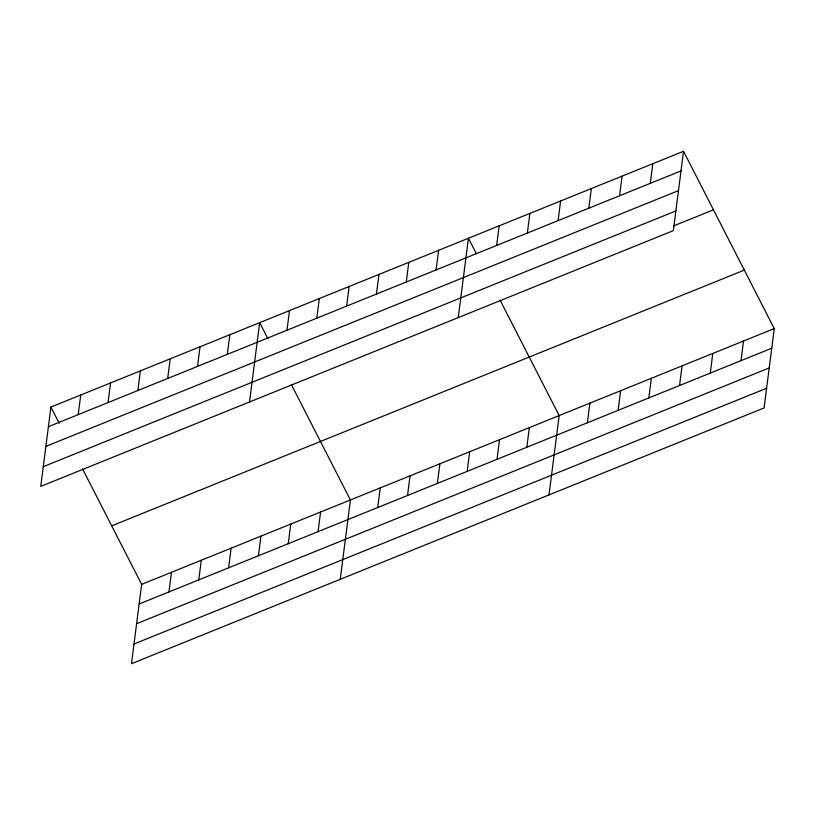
<?xml version="1.0" encoding="UTF-8"?>
<svg xmlns="http://www.w3.org/2000/svg" width="815" height="815" viewBox="0 0 815 815"><rect width="100%" height="100%" fill="white"/><g stroke="black" fill="none" stroke-linecap="round" stroke-linejoin="round"><path stroke-width="1.22" d="M50.917 407.052L40.75 486.392L673.353 230.635L683.52 151.295L50.917 407.052L59.23 423.311M78.22 414.621L80.736 395M108.049 402.569L110.555 382.938M137.867 390.507L140.384 370.886M167.686 378.455L170.203 358.824M82.57 468.92L141.647 584.365L131.48 663.705L764.083 407.948L774.25 328.608L683.52 151.295M197.515 366.393L200.032 346.772M168.95 591.945L171.466 572.313M227.334 354.342L229.85 334.71M198.779 579.883L201.295 560.251M249.512 401.989L259.669 322.648L267.992 338.908M228.597 567.821L231.114 548.2M286.982 330.228L289.498 310.596M258.426 555.769L260.932 536.138M316.801 318.166L319.317 298.535M288.245 543.707L290.761 524.086M346.63 306.114L349.146 286.483M318.064 531.655L320.58 512.024M376.449 294.052L378.965 274.421M340.242 579.302L350.409 499.972L291.332 384.517M406.278 282L408.784 262.369M377.712 507.541L380.228 487.91M436.096 269.938L438.613 250.307M407.541 495.479L410.047 475.858M458.264 317.585L468.431 238.255L476.194 253.424M437.36 483.427L439.876 463.796M467.178 471.365L469.695 451.744M496.641 245.458L499.157 225.826M497.007 459.314L499.524 439.682M527.366 233.039L529.882 213.408M526.826 447.252L529.343 427.62M558.102 220.61L560.608 200.989M549.004 494.909L559.161 415.569L500.084 300.114M588.827 208.192L591.344 188.56M587.381 422.771L589.887 403.15M619.553 195.773L622.069 176.142M618.106 410.353L620.612 390.721M650.278 183.344L652.795 163.713M648.832 397.934L651.348 378.303M679.557 385.505L682.073 365.874M710.283 373.087L712.799 353.455M741.008 360.658L743.525 341.037M48.401 426.683L681.004 170.926M45.874 446.386L678.477 190.629M43.276 466.689L675.88 210.932M673.628 225.908L713.461 209.812M111.706 525.858L744.309 270.101M141.647 584.365L774.25 328.608M139.131 603.996L771.734 348.239M136.604 623.699L769.207 367.942M134.006 644.003L766.609 388.246"/></g></svg>
